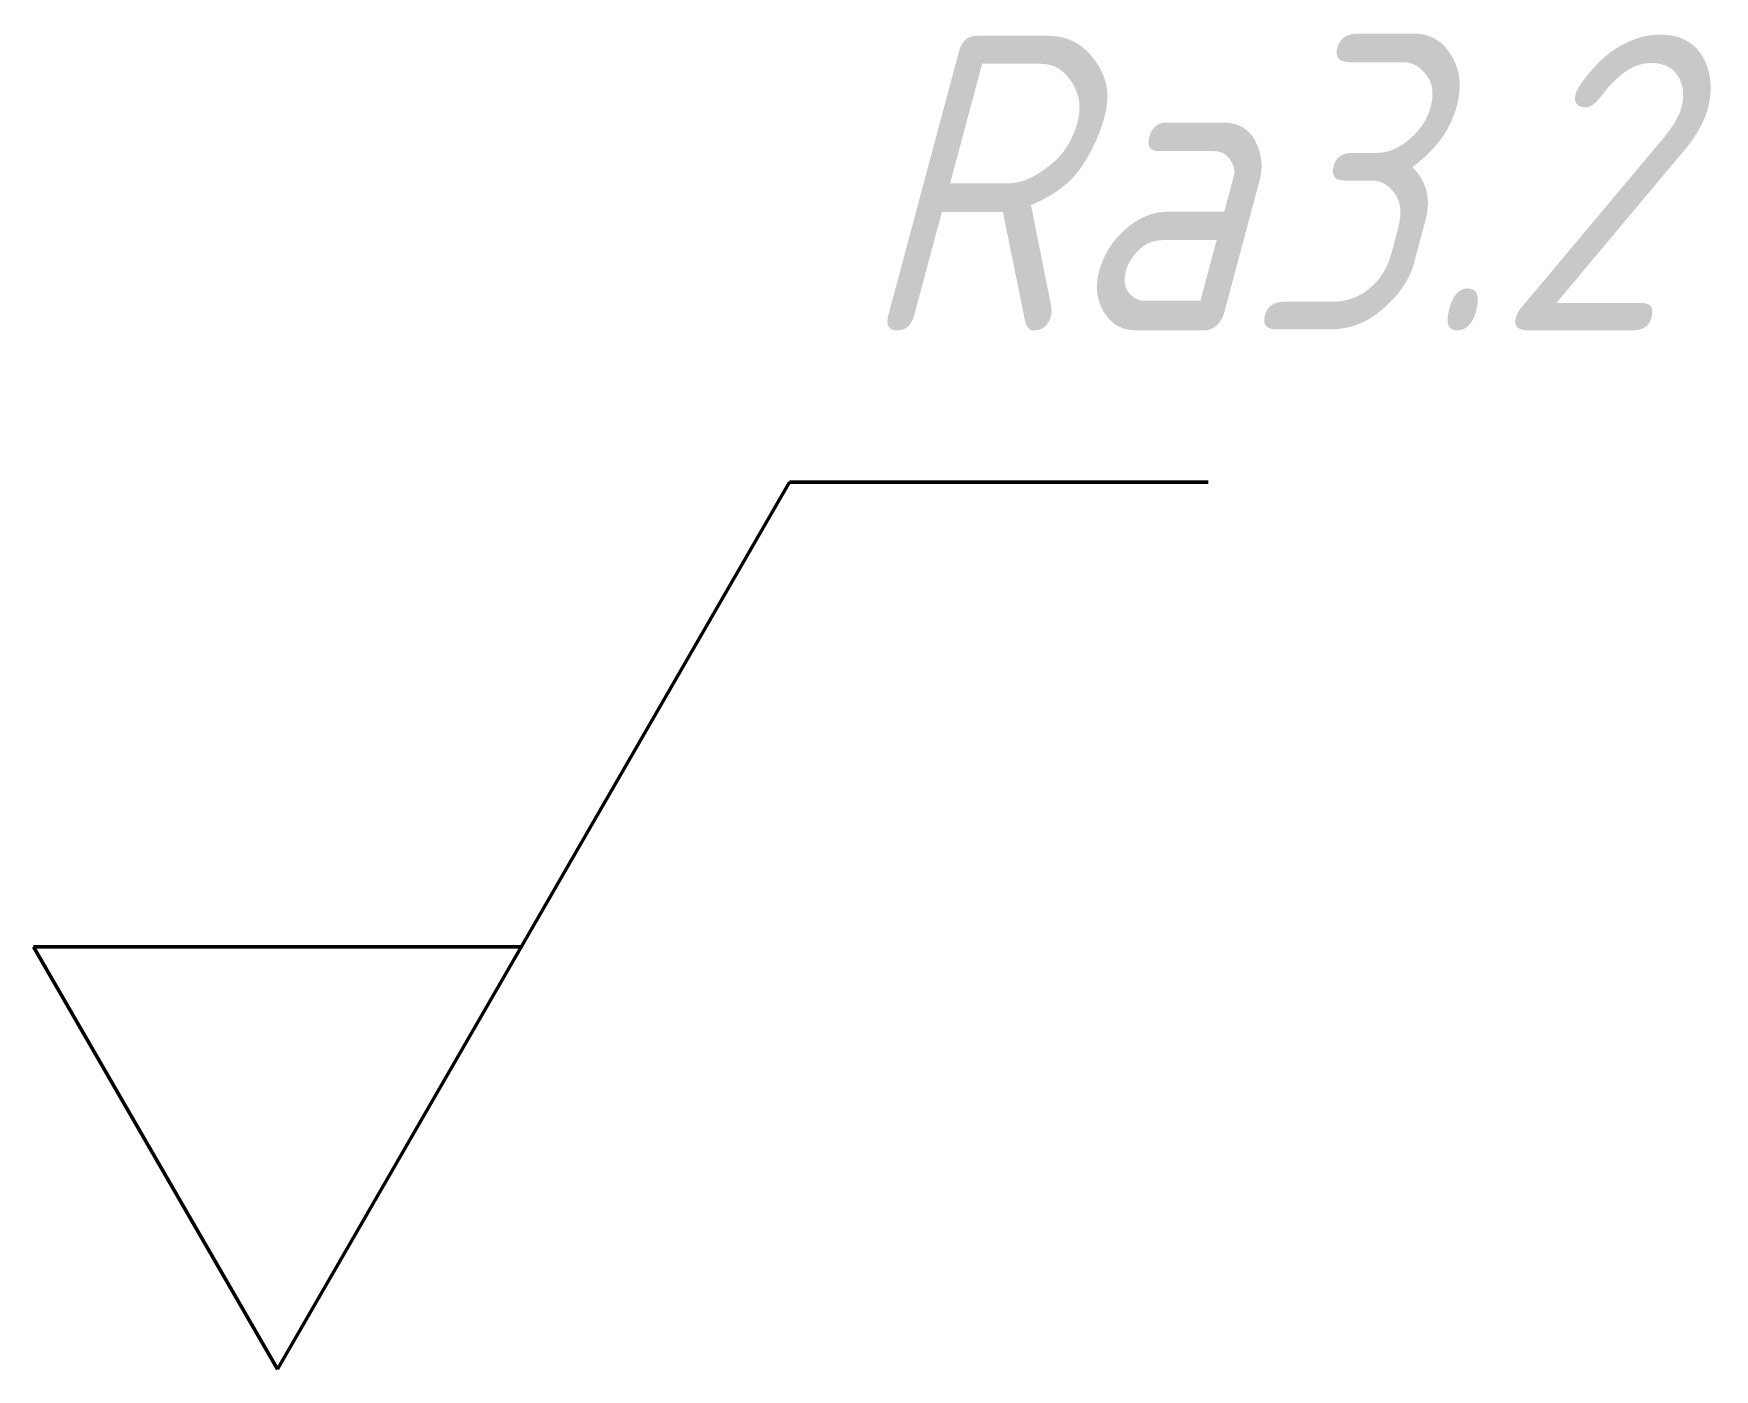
# Model space of a CAD drawing. Header units: millimetres. Extents: x 8.3 to 28.2, y -46.4 to -30.6.
import ezdxf

# ---------------------------------------------------------------- set-up
doc = ezdxf.new("R2010")
doc.units = ezdxf.units.MM
for name, color, linetype, lineweight in [('文字标注', 7, 'Continuous', 25), ('粗实线', 7, 'Continuous', 50), ('粗实线 @ 1', 7, 'Continuous', 50)]:
    doc.layers.add(name, color=color, linetype=linetype, lineweight=lineweight)
doc.styles.add('国标汉字', font='gbeitc.shx', dxfattribs={"height": 3.5, "bigfont": 'gbcbig.shx'})

# ---------------------------------------------------------------- blocks, each defined once
blk = doc.blocks.new('粗糙度符号')
at = {"layer": '粗实线'}
for p, q in [((0, 0), (6.062, 10.5)), ((6.062, 10.5), (11.019, 10.5)), ((-2.887, 5), (0, 0)), ((-2.887, 5), (2.887, 5))]:
    blk.add_line(p, q, dxfattribs=at)

msp = doc.modelspace()

# ---------------------------------------------------------------- block references
at = {"layer": '粗实线 @ 1'}
msp.add_blockref('粗糙度符号', (11.141, -46.416), dxfattribs=at)

# ---------------------------------------------------------------- texts
at = {"layer": '文字标注', "style": '国标汉字'}
msp.add_text('Ra3.2', height=3.5, dxfattribs=at).set_placement((18.005, -34.12))

doc.saveas('drawing.dxf')
